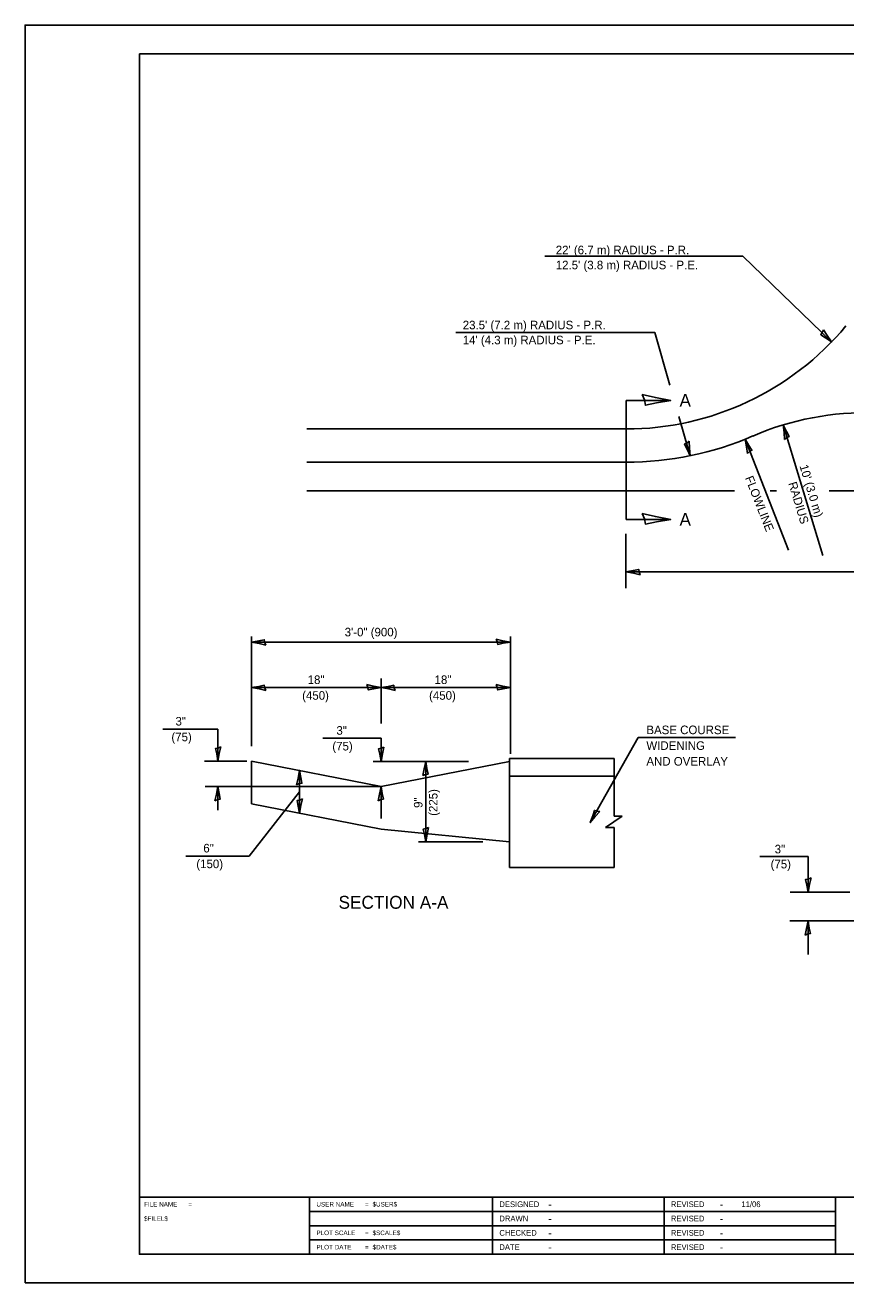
# Model space of a CAD drawing. Extents: x 99873 to 100553, y 99992 to 100432.
# Drawn here: x 99873.2 to 100160.3, y 99991.6 to 100431.6 of the extents above; entities that cross this region are included whole.
import ezdxf

# ---------------------------------------------------------------- set-up
doc = ezdxf.new("R2010")
doc.units = 0
for name, color, linetype in [('Design_PR_Back of Gutter or Curb line', 7, 'Continuous'), ('Design_PR_Roadway Dimensions', 7, 'Continuous'), ('Design_PR_Roadway Notes', 7, 'Continuous'), ('Level 29', 7, 'Continuous'), ('Level 43', 7, 'Continuous'), ('Sheets_50 Reference Boundary', 7, 'Continuous'), ('Sheets_General Details', 7, 'Continuous'), ('Sheets_Printer Plotting Border', 7, 'Continuous')]:
    doc.layers.add(name, color=color, linetype=linetype)

msp = doc.modelspace()

# ---------------------------------------------------------------- linework, layer by layer
at = {"layer": 'Design_PR_Back of Gutter or Curb line'}
for p, q in [((100083.47, 100290.35), (99971.74, 100290.35)), ((100083.47, 100278.71), (99971.74, 100278.71)), ((99952.47, 100174.15), (99997.73, 100165.31)), ((99952.47, 100159.2), (99952.47, 100174.15)), ((100042.65, 100174.08), (99997.73, 100165.31)), ((99952.47, 100159.2), (99997.73, 100150.36)), ((100042.65, 100145.93), (99997.73, 100150.36))]:
    msp.add_line(p, q, dxfattribs=at)
for centre, radius, start, end in [((100083.47, 100390.35), 100, 270, 320.238), ((100167.41, 100196.07), 100, 88.2545, 113.3671), ((100083.47, 100390.35), 111.64, 270, 293.4202)]:
    msp.add_arc(centre, radius, start, end, dxfattribs=at)
at = {"layer": 'Design_PR_Roadway Notes'}
for p, q in [((100083.47, 100258.73), (100083.47, 100300.36)), ((100083.47, 100300.36), (100099.08, 100300.36)), ((100083.47, 100258.73), (100095.77, 100258.73)), ((100083.47, 100258.73), (100099.08, 100258.73)), ((100087.71, 100182.4), (100070.93, 100152.67)), ((100087.71, 100182.4), (100121.72, 100182.4))]:
    msp.add_line(p, q, dxfattribs=at)
for points in [[(100089.08, 100302.45), (100089.9, 100300.53), (100090.21, 100298.68), (100094.08, 100299.49), (100099.08, 100300.36), (100093.75, 100301.33)], [(100089.08, 100260.82), (100089.9, 100258.9), (100090.21, 100257.06), (100094.08, 100257.86), (100099.08, 100258.73), (100093.75, 100259.7)], [(100074.3, 100156.51), (100073.26, 100156.62), (100072.39, 100156.94), (100071.79, 100155.06), (100070.93, 100152.67), (100072.67, 100154.75)]]:
    msp.add_lwpolyline(points, close=True, dxfattribs=at)
at = {"layer": 'Level 29'}
for p, q in [((100121.38, 100268.73), (99971.74, 100268.73)), ((100136.09, 100268.73), (100133.83, 100268.73)), ((100259.28, 100268.73), (100154.45, 100268.73)), ((100042.65, 100136.98), (100042.65, 100175.08)), ((100042.65, 100175.08), (100079.33, 100175.08)), ((100079.33, 100168.87), (100079.33, 100175.08)), ((100042.65, 100168.87), (100079.33, 100168.87)), ((100079.33, 100154.9), (100079.33, 100168.87)), ((100082.08, 100154.9), (100076.26, 100150.96)), ((100079.33, 100154.9), (100082.08, 100154.9)), ((100079.33, 100150.96), (100076.26, 100150.96)), ((100079.33, 100136.98), (100079.33, 100150.96)), ((100042.65, 100136.98), (100079.33, 100136.98))]:
    msp.add_line(p, q, dxfattribs=at)
at = {"layer": 'Level 43'}
for p, q in [((100124.35, 100350.8), (100055.01, 100350.8)), ((100155.33, 100320.82), (100124.35, 100350.8)), ((100093.52, 100324.11), (100023.94, 100324.11)), ((100098.8, 100305.68), (100093.52, 100324.11)), ((100105.89, 100280.98), (100101.95, 100294.73)), ((100138.44, 100291.78), (100152.27, 100246.06)), ((100140.28, 100248), (100125.07, 100286.75)), ((100083.43, 100234.63), (100083.43, 100253.73)), ((100083.43, 100240.41), (100436.33, 100240.41)), ((99952.47, 100179.34), (99952.47, 100217.8)), ((100042.99, 100215.8), (99952.47, 100215.8)), ((100042.99, 100176.71), (100042.99, 100217.8)), ((99997.73, 100203.04), (99997.73, 100187.32)), ((99997.73, 100199.88), (99952.47, 100199.88)), ((100042.99, 100199.88), (99997.73, 100199.88)), ((99940.68, 100185.35), (99921.46, 100185.35)), ((99940.68, 100174.15), (99940.68, 100185.35)), ((99997.73, 100182.14), (99977.39, 100182.14)), ((99997.73, 100182.14), (99997.73, 100174.08)), ((99950.82, 100174.15), (99935.95, 100174.15)), ((99969.22, 100155.93), (99969.22, 100170.88)), ((100028.36, 100174.08), (99994.98, 100174.08)), ((100013.36, 100145.95), (100013.36, 100174.08)), ((99997.73, 100165.31), (99936.17, 100165.31)), ((99940.68, 100156.98), (99940.68, 100165.31)), ((99969.22, 100163.4), (99951.61, 100140.96)), ((99997.73, 100165.31), (99997.73, 100154.1)), ((100033.36, 100145.95), (100010.88, 100145.95)), ((99951.61, 100140.96), (99929.41, 100140.96)), ((100147.12, 100140.76), (100130.28, 100140.76)), ((100147.12, 100128.31), (100147.12, 100140.76)), ((100161.76, 100128.31), (100140.91, 100128.31)), ((100240.82, 100118.27), (100140.73, 100118.27)), ((100147.12, 100106.56), (100147.12, 100118.27))]:
    msp.add_line(p, q, dxfattribs=at)
for points in [[(100152.47, 100325.05), (100152.09, 100324.08), (100151.57, 100323.3), (100153.24, 100322.25), (100155.33, 100320.82), (100153.75, 100323.02)], [(100138.88, 100286.69), (100139.69, 100287.36), (100140.52, 100287.78), (100139.58, 100289.51), (100138.44, 100291.78), (100138.75, 100289.09)], [(100105.52, 100286.08), (100104.7, 100285.42), (100103.86, 100285.02), (100104.78, 100283.27), (100105.89, 100280.98), (100105.62, 100283.68)], [(100125.92, 100281.72), (100126.67, 100282.45), (100127.47, 100282.93), (100126.39, 100284.58), (100125.07, 100286.75), (100125.59, 100284.09)], [(100088.43, 100239.36), (100088.02, 100240.33), (100087.87, 100241.25), (100085.93, 100240.84), (100083.43, 100240.41), (100086.1, 100239.93)], [(99957.47, 100214.75), (99957.06, 100215.71), (99956.9, 100216.63), (99954.97, 100216.23), (99952.47, 100215.8), (99955.14, 100215.31)], [(100037.99, 100216.84), (100038.39, 100215.88), (100038.55, 100214.96), (100040.49, 100215.37), (100042.99, 100215.8), (100040.32, 100216.28)], [(99957.47, 100198.83), (99957.06, 100199.8), (99956.9, 100200.72), (99954.97, 100200.31), (99952.47, 100199.88), (99955.14, 100199.4)], [(99992.73, 100200.93), (99993.14, 100199.96), (99993.29, 100199.04), (99995.23, 100199.45), (99997.73, 100199.88), (99995.06, 100200.36)], [(100002.73, 100198.83), (100002.32, 100199.8), (100002.16, 100200.72), (100000.23, 100200.31), (99997.73, 100199.88), (100000.39, 100199.4)], [(100037.99, 100200.93), (100038.39, 100199.96), (100038.55, 100199.04), (100040.49, 100199.45), (100042.99, 100199.88), (100040.32, 100200.36)], [(99941.73, 100179.15), (99940.76, 100178.74), (99939.84, 100178.58), (99940.25, 100176.65), (99940.68, 100174.15), (99941.16, 100176.81)], [(99998.77, 100179.08), (99997.81, 100178.67), (99996.89, 100178.51), (99997.3, 100176.58), (99997.73, 100174.08), (99998.21, 100176.75)], [(99968.18, 100165.88), (99969.14, 100166.28), (99970.06, 100166.44), (99969.66, 100168.38), (99969.22, 100170.88), (99968.74, 100168.21)], [(100012.31, 100169.08), (100013.27, 100169.49), (100014.19, 100169.65), (100013.79, 100171.58), (100013.36, 100174.08), (100012.87, 100171.41)], [(99939.63, 100160.31), (99940.6, 100160.72), (99941.52, 100160.87), (99941.11, 100162.81), (99940.68, 100165.31), (99940.2, 100162.64)], [(99996.68, 100160.31), (99997.64, 100160.72), (99998.56, 100160.87), (99998.16, 100162.81), (99997.73, 100165.31), (99997.24, 100162.64)], [(99970.27, 100160.93), (99969.31, 100160.52), (99968.39, 100160.37), (99968.79, 100158.43), (99969.22, 100155.93), (99969.71, 100158.6)], [(100014.4, 100150.95), (100013.44, 100150.54), (100012.52, 100150.39), (100012.93, 100148.45), (100013.36, 100145.95), (100013.84, 100148.62)], [(100148.16, 100133.31), (100147.2, 100132.9), (100146.28, 100132.75), (100146.68, 100130.81), (100147.12, 100128.31), (100147.6, 100130.98)], [(100146.07, 100113.28), (100147.03, 100113.68), (100147.95, 100113.84), (100147.55, 100115.77), (100147.12, 100118.27), (100146.63, 100115.61)]]:
    msp.add_lwpolyline(points, close=True, dxfattribs=at)
at = {"layer": 'Sheets_50 Reference Boundary'}
msp.add_lwpolyline([(99913.24, 100421.63), (100543.24, 100421.63), (100543.24, 100021.63), (99913.24, 100021.63)], close=True, dxfattribs=at)
at = {"layer": 'Sheets_General Details'}
for p, q in [((99873.24, 100431.63), (99873.24, 99991.63)), ((100553.24, 100431.63), (99873.24, 100431.63)), ((99913.24, 100021.63), (100543.24, 100021.63)), ((99972.73, 100021.63), (99972.73, 100001.63)), ((100036.73, 100021.63), (100036.73, 100001.63)), ((100096.73, 100021.63), (100096.73, 100001.63)), ((100156.73, 100021.63), (100156.73, 100001.63)), ((99972.73, 100016.63), (100156.73, 100016.63)), ((99972.73, 100011.63), (100156.73, 100011.63)), ((99972.73, 100006.63), (100156.73, 100006.63)), ((100553.24, 99991.63), (99873.24, 99991.63))]:
    msp.add_line(p, q, dxfattribs=at)
msp.add_lwpolyline([(99913.24, 100421.63), (100543.24, 100421.63), (100543.24, 100001.63), (99913.24, 100001.63)], close=True, dxfattribs=at)
at = {"layer": 'Sheets_Printer Plotting Border'}
msp.add_lwpolyline([(99873.24, 99991.63), (100553.24, 99991.63), (100553.24, 100431.63), (99873.24, 100431.63)], close=True, dxfattribs=at)

# ---------------------------------------------------------------- texts
at = {"layer": 'Design_PR_Roadway Dimensions'}
for s, p in [("22' (6.7 m) RADIUS - P.R.", (100058.86, 100351.47)), ("12.5' (3.8 m) RADIUS - P.E.", (100058.86, 100346.22)), ("23.5' (7.2 m) RADIUS - P.R.", (100026.32, 100325.23)), ("14' (4.3 m) RADIUS - P.E.", (100026.32, 100319.98)), ('3\'-0" (900)', (99985.02, 100217.8)), ('18"', (99972.07, 100201.13)), ('18"', (100016.47, 100201.13)), ('(450)', (99970.14, 100195.63)), ('(450)', (100014.54, 100195.63)), ('3"', (99925.83, 100186.61)), ('(75)', (99924.4, 100181.11)), ('3"', (99982.13, 100183.39)), ('(75)', (99980.7, 100177.89)), ('6"', (99935.57, 100142.21)), ('3"', (100135.44, 100141.88)), ('(150)', (99933.12, 100136.71)), ('(75)', (100134.01, 100136.63))]:
    msp.add_text(s, height=3, dxfattribs=at).set_placement(p)
for s, rotation, p in [("10' (3.0 m)", 286.8361, (100144.1, 100277.4)), ('FLOWLINE', 291.4237, (100125, 100273.24)), ('RADIUS', 286.8361, (100140.18, 100271.36)), ('(225)', 90, (100017.49, 100155.01)), ('9"', 90, (100012.24, 100157.79))]:
    msp.add_text(s, height=3, rotation=rotation, dxfattribs=at).set_placement(p)
at = {"layer": 'Design_PR_Roadway Notes'}
for s, height, p in [('A', 4.5, (100102.15, 100298.11)), ('A', 4.5, (100102.15, 100256.48)), ('BASE COURSE', 3, (100090.56, 100183.59)), ('WIDENING', 3, (100090.56, 100178.09)), ('AND OVERLAY', 3, (100090.56, 100172.59)), ('SECTION A-A', 4.5, (99982.87, 100122.51))]:
    msp.add_text(s, height=height, dxfattribs=at).set_placement(p)
at = {"layer": 'Sheets_General Details'}
for s, p in [('FILE NAME', (99914.84, 100018.33)), ('=', (99930.29, 100018.33)), ('USER NAME', (99975.13, 100018.33)), ('=', (99992.08, 100018.33)), ('$USER$', (99994.77, 100018.33)), ('$FILEL$', (99914.84, 100013.33)), ('PLOT SCALE', (99975.13, 100008.33)), ('=', (99992.08, 100008.33)), ('$SCALE$', (99994.77, 100008.33)), ('PLOT DATE', (99975.13, 100003.33)), ('=', (99992.08, 100003.33)), ('$DATE$', (99994.77, 100003.33))]:
    msp.add_text(s, height=1.6, rotation=360, dxfattribs=at).set_placement(p)
for s, height, p in [('DESIGNED', 2, (100039.13, 100018.13)), ('-', 2.8, (100056.21, 100017.73)), ('REVISED', 2, (100099.13, 100018.13)), ('-', 2.8, (100116.21, 100017.73)), ('11/06', 2, (100123.81, 100018.13)), ('DRAWN', 2, (100039.13, 100013.13)), ('-', 2.8, (100056.21, 100012.73)), ('REVISED', 2, (100099.13, 100013.13)), ('-', 2.8, (100116.21, 100012.73)), ('CHECKED', 2, (100039.13, 100008.13)), ('-', 2.8, (100056.21, 100007.73)), ('REVISED', 2, (100099.13, 100008.13)), ('-', 2.8, (100116.21, 100007.73)), ('DATE', 2, (100039.13, 100003.13)), ('-', 2.8, (100056.21, 100002.73)), ('REVISED', 2, (100099.13, 100003.13)), ('-', 2.8, (100116.21, 100002.73))]:
    msp.add_text(s, height=height, dxfattribs=at).set_placement(p)

doc.saveas('drawing.dxf')
